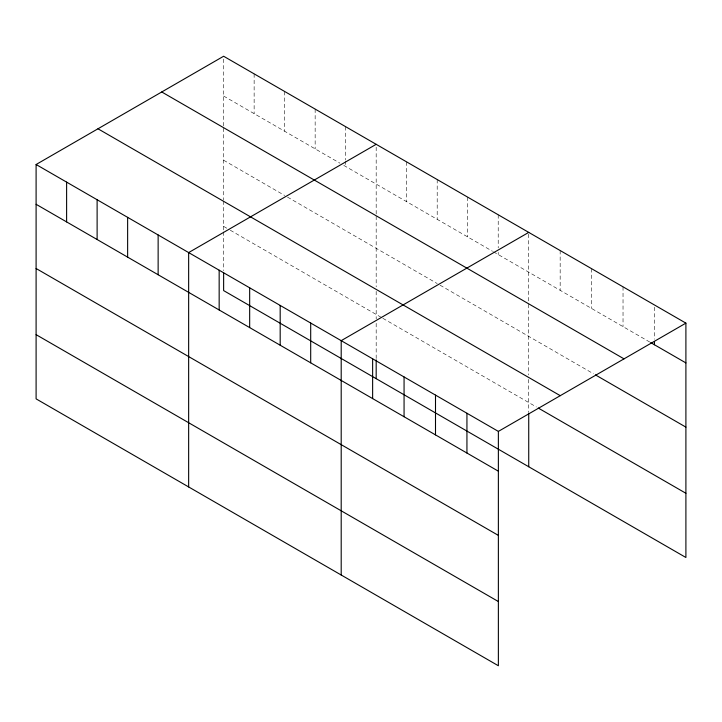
<?xml version="1.0" encoding="UTF-8"?>
<svg xmlns="http://www.w3.org/2000/svg" width="722" height="722" viewBox="0 0 722 722"><rect width="100%" height="100%" fill="white"/><g stroke="black" fill="none" stroke-linecap="round" stroke-linejoin="round"><path stroke-width="0.54" stroke-dasharray="3.61 2.71" d="M223.63 125.917L223.63 56.244M376.18 213.992L376.18 144.319M528.73 300.957L528.73 232.394M223.63 96.026L339.945 163.181M343.762 165.383L492.494 251.256M493.451 251.807L649.701 342.02M223.63 160.23L284.648 195.463M287.509 197.115L437.198 283.538M440.059 285.19L593.502 373.779M223.63 226.392L229.343 229.695M230.3 230.246L381.902 317.761M382.85 318.312L536.347 406.937M654.466 307.193L654.466 339.241M623.032 286.842L623.032 326.615M591.598 268.692L591.598 308.474M560.164 250.543L560.164 290.325M528.73 304.278L528.73 374.971M528.73 379.384L528.73 412.497M498.216 214.777L498.216 247.926M498.216 252.348L498.216 254.559M467.712 197.16L467.712 236.942M437.198 179.543L437.198 219.326M406.685 161.936L406.685 201.718M376.18 216.203L376.18 286.896M376.18 291.309L376.18 318.889M376.18 323.321L376.18 358.744M345.667 126.702L345.667 159.851M345.667 160.961L345.667 166.484M315.153 109.085L315.153 148.867M284.648 91.477L284.648 131.251M254.135 73.861L254.135 113.643M223.63 128.128L223.63 199.931M223.63 201.032L223.63 230.814M223.63 231.924L223.63 270.669"/><path stroke-width="1.08" d="M36.1 164.508L498.37 431.404L498.37 665.756L36.1 398.869L36.1 164.508L223.63 56.244L685.9 323.131L685.9 557.492L223.63 290.596L223.63 272.889M376.18 144.319L188.65 252.583L188.65 486.935M528.73 232.394L341.199 340.658L341.199 575.01M498.37 431.404L685.9 323.131M650.657 342.571L685.9 362.913M161.746 91.974L624.016 358.861M595.406 374.88L685.9 427.126M97.984 128.787L560.254 395.674M538.251 408.038L685.9 493.279M36.1 204.29L498.37 471.186M36.1 268.503L498.37 535.39M36.1 334.656L498.37 601.543M654.466 341.452L654.466 344.764M528.73 413.607L528.73 466.746M466.935 413.255L466.935 453.037M435.501 395.105L435.501 434.888M404.067 376.956L404.067 416.738M376.18 359.854L376.18 378.671M372.633 358.807L372.633 398.589M310.695 323.041L310.695 362.823M280.181 305.433L280.181 345.215M249.668 287.816L249.668 327.598M219.163 270.199L219.163 309.982M158.136 234.975L158.136 274.748M127.632 217.358L127.632 257.14M97.118 199.741L97.118 239.523M66.614 182.125L66.614 221.907"/></g></svg>
